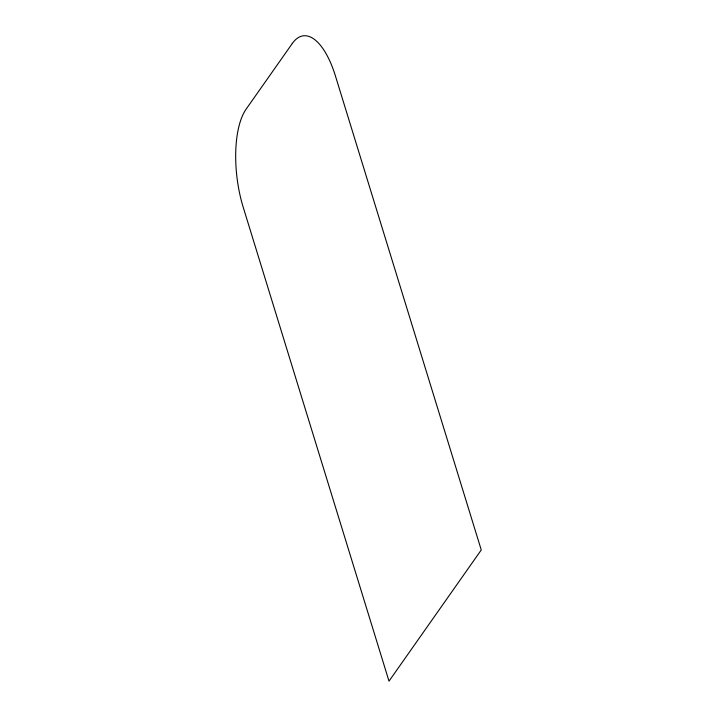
<?xml version="1.0" encoding="UTF-8"?>
<svg xmlns="http://www.w3.org/2000/svg" width="717" height="717" viewBox="0 0 717 717"><rect width="100%" height="100%" fill="white"/><g stroke="black" fill="none" stroke-linecap="round" stroke-linejoin="round"><path stroke-width="1.08" d="M292.294 43.495L246.164 109.083A73.609 29.442 82.9 0 0 243.215 207.249L389.008 681.15L481.259 549.966L335.466 76.065A73.609 29.442 82.9 0 0 292.294 43.495"/></g></svg>
